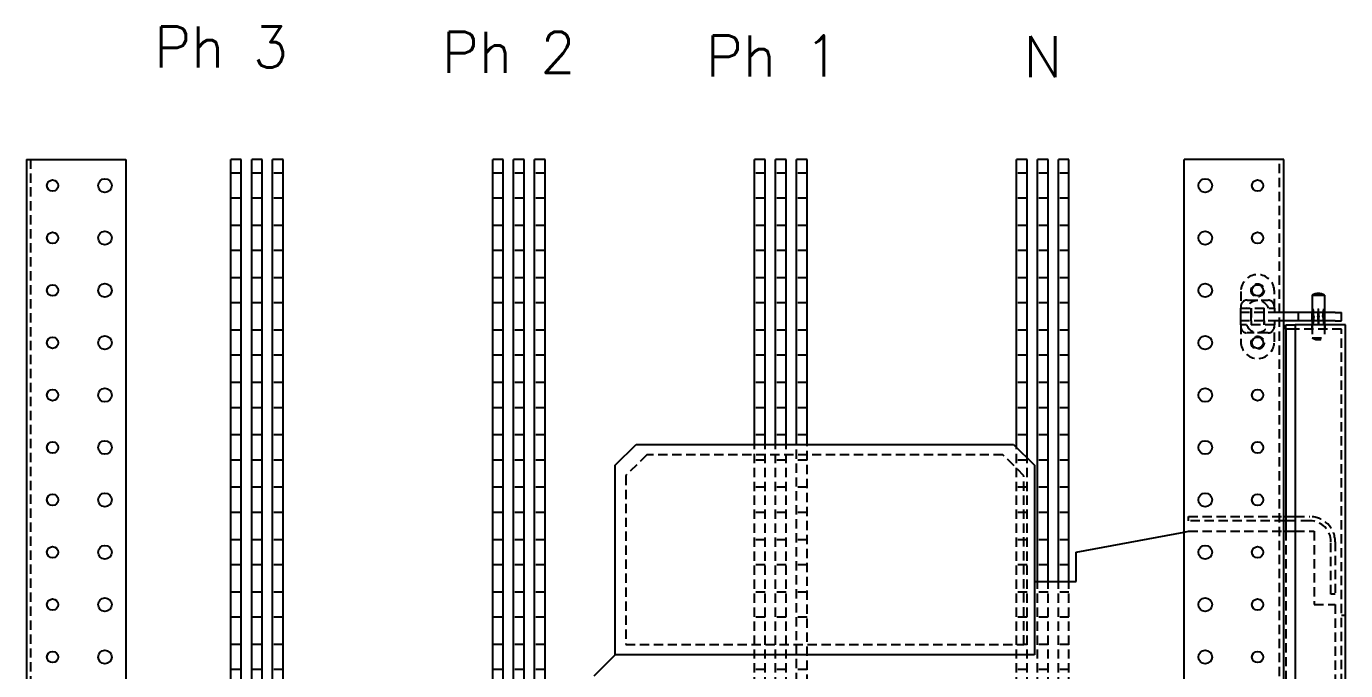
# Model space of a CAD drawing. Header units: millimetres. Extents: x -116965 to 323937, y 291661 to 566926.
# Drawn here: x -12152.3 to -11702.7, y 326421.8 to 326641.4 of the extents above; entities that cross this region are included whole.
import ezdxf
from ezdxf.enums import TextEntityAlignment as Align

# ---------------------------------------------------------------- set-up
doc = ezdxf.new("R2010")
doc.units = ezdxf.units.MM
doc.linetypes.add('HIDDEN2', pattern=[4.7625, 3.175, -1.5875])
doc.layers.get('0').update_dxf_attribs({"lineweight": 18})
doc.layers.add('ALPHA', color=255, linetype='Continuous')
doc.layers.add('Pointille_Court', color=40, linetype='HIDDEN2', lineweight=25)
doc.styles.add('SCH_1', font='romans.shx')

msp = doc.modelspace()

# ---------------------------------------------------------------- linework, layer by layer
at = {"layer": 'ALPHA'}
for p, q in [((-12152.301211, 326596.090376), (-12118.372639, 326596.090376)), ((-12152.301211, 326596.090376), (-12152.301211, 325881.804662)), ((-12118.372639, 326596.090376), (-12118.372639, 325881.804662)), ((-12082.658354, 326301.268947), (-12082.658354, 326596.090376)), ((-12079.086925, 326596.090376), (-12082.658354, 326596.090376)), ((-12079.086925, 326301.268947), (-12079.086925, 326596.090376)), ((-12071.944068, 326596.090376), (-12075.515496, 326596.090376)), ((-12075.515496, 326301.268947), (-12075.515496, 326596.090376)), ((-12071.944068, 326301.268947), (-12071.944068, 326596.090376)), ((-12064.801211, 326596.090376), (-12068.372639, 326596.090376)), ((-12068.372639, 326301.268947), (-12068.372639, 326596.090376)), ((-12064.801211, 326301.268947), (-12064.801211, 326596.090376)), ((-11989.801211, 326596.090376), (-11993.372639, 326596.090376)), ((-11993.372639, 326377.161805), (-11993.372639, 326596.090376)), ((-11989.801211, 326377.161805), (-11989.801211, 326596.090376)), ((-11986.229782, 326377.161805), (-11986.229782, 326596.090376)), ((-11982.658354, 326596.090376), (-11986.229782, 326596.090376)), ((-11982.658354, 326377.161805), (-11982.658354, 326596.090376)), ((-11979.086925, 326408.590376), (-11979.086925, 326596.090376)), ((-11975.515496, 326596.090376), (-11979.086925, 326596.090376)), ((-11975.515496, 326408.590376), (-11975.515496, 326596.090376)), ((-11904.086925, 326498.947519), (-11904.086925, 326596.090376)), ((-11900.515496, 326596.090376), (-11904.086925, 326596.090376)), ((-11900.515496, 326498.947519), (-11900.515496, 326596.090376)), ((-11893.372639, 326596.090376), (-11896.944068, 326596.090376)), ((-11896.944068, 326498.947519), (-11896.944068, 326596.090376)), ((-11893.372639, 326498.947519), (-11893.372639, 326596.090376)), ((-11889.801211, 326498.947519), (-11889.801211, 326596.090376)), ((-11886.229782, 326596.090376), (-11889.801211, 326596.090376)), ((-11886.229782, 326498.947519), (-11886.229782, 326596.090376)), ((-11811.229782, 326596.090376), (-11814.801211, 326596.090376)), ((-11814.801211, 326497.87609), (-11814.801211, 326596.090376)), ((-11811.229782, 326494.304662), (-11811.229782, 326596.090376)), ((-11804.086925, 326596.090376), (-11807.658354, 326596.090376)), ((-11807.658354, 326452.161805), (-11807.658354, 326596.090376)), ((-11804.086925, 326452.161805), (-11804.086925, 326596.090376)), ((-11800.515496, 326452.161805), (-11800.515496, 326596.090376)), ((-11796.944068, 326596.090376), (-11800.515496, 326596.090376)), ((-11796.944068, 326452.161805), (-11796.944068, 326596.090376)), ((-11757.658354, 325881.804662), (-11757.658354, 326596.090376)), ((-11723.729782, 326596.090376), (-11757.658354, 326596.090376)), ((-11723.729782, 325881.804662), (-11723.729782, 326596.090376)), ((-11714.086925, 326549.804662), (-11714.086925, 326543.947519)), ((-11714.086925, 326549.804662), (-11709.801211, 326549.804662)), ((-11709.801211, 326549.804662), (-11709.801211, 326543.947519)), ((-11718.729782, 326543.947519), (-11723.729782, 326543.947519)), ((-11718.729782, 326541.090376), (-11723.729782, 326541.090376)), ((-11723.015496, 326538.233233), (-11723.015496, 326539.661805)), ((-11723.015496, 326539.661805), (-11719.801211, 326539.661805)), ((-11702.658354, 326539.661805), (-11719.801211, 326539.661805)), ((-11719.801211, 326539.661805), (-11719.801211, 326116.090376)), ((-11718.729782, 326541.090376), (-11718.729782, 326543.947519)), ((-11706.229782, 326543.947519), (-11718.729782, 326543.947519)), ((-11706.229782, 326541.090376), (-11718.729782, 326541.090376)), ((-11714.086925, 326541.090376), (-11714.086925, 326539.661805)), ((-11709.801211, 326541.090376), (-11709.801211, 326539.661805)), ((-11706.229782, 326543.947519), (-11704.086925, 326543.947519)), ((-11706.229782, 326541.090376), (-11704.086925, 326541.090376)), ((-11704.086925, 326541.090376), (-11704.086925, 326543.947519)), ((-11702.658354, 326116.090376), (-11702.658354, 326539.661805)), ((-11723.015496, 326538.233233), (-11723.015496, 326474.304662)), ((-11719.801211, 326538.233233), (-11723.015496, 326538.233233)), ((-11951.586925, 326491.804662), (-11944.444068, 326498.947519)), ((-11944.444068, 326498.947519), (-11815.872639, 326498.947519)), ((-11815.872639, 326498.947519), (-11808.729782, 326491.804662)), ((-11951.586925, 326427.161805), (-11951.586925, 326491.804662)), ((-11808.729782, 326491.804662), (-11808.729782, 326427.161805)), ((-11723.729782, 326474.304662), (-11719.801211, 326474.304662)), ((-11719.801211, 326472.87609), (-11723.729782, 326472.87609)), ((-11723.015496, 326472.87609), (-11723.015496, 326469.304662)), ((-11794.444068, 326462.161805), (-11757.658354, 326469.037639)), ((-11723.729782, 326469.304662), (-11719.801211, 326469.304662)), ((-11794.444068, 326452.161805), (-11794.444068, 326462.161805)), ((-11808.729782, 326452.161805), (-11794.444068, 326452.161805)), ((-11958.729782, 326420.018947), (-11951.586925, 326427.161805)), ((-11808.729782, 326427.161805), (-11951.586925, 326427.161805))]:
    msp.add_line(p, q, dxfattribs=at)
for centre, radius in [((-12125.515496, 326587.161805), 2.321429), ((-11750.515496, 326587.161805), 2.321429), ((-12143.372639, 326587.161805), 1.928571), ((-11732.658354, 326587.161805), 1.928571), ((-12143.372639, 326569.304662), 1.928571), ((-12125.515496, 326569.304662), 2.321429), ((-11750.515496, 326569.304662), 2.321429), ((-11732.658354, 326569.304662), 1.928571), ((-12143.372639, 326551.447519), 1.928571), ((-12125.515496, 326551.447519), 2.321429), ((-11750.515496, 326551.447519), 2.321429), ((-11732.658354, 326551.447519), 1.928571), ((-12143.372639, 326533.590376), 1.928571), ((-12125.515496, 326533.590376), 2.321429), ((-11750.515496, 326533.590376), 2.321429), ((-11732.658354, 326533.590376), 1.928571), ((-12143.372639, 326515.733233), 1.928571), ((-12125.515496, 326515.733233), 2.321429), ((-11750.515496, 326515.733233), 2.321429), ((-11732.658354, 326515.733233), 1.928571), ((-12143.372639, 326497.87609), 1.928571), ((-12125.515496, 326497.87609), 2.321429), ((-11750.515496, 326497.87609), 2.321429), ((-11732.658354, 326497.87609), 1.928571), ((-12143.372639, 326480.018947), 1.928571), ((-12125.515496, 326480.018947), 2.321429), ((-11750.515496, 326480.018947), 2.321429), ((-11732.658354, 326480.018947), 1.928571), ((-12143.372639, 326462.161805), 1.928571), ((-12125.515496, 326462.161805), 2.321429), ((-11750.515496, 326462.161805), 2.321429), ((-11732.658354, 326462.161805), 1.928571), ((-12143.372639, 326444.304662), 1.928571), ((-12125.515496, 326444.304662), 2.321429), ((-11750.515496, 326444.304662), 2.321429), ((-11732.658354, 326444.304662), 1.928571), ((-12143.372639, 326426.447519), 1.928571), ((-12125.515496, 326426.447519), 2.321429), ((-11750.515496, 326426.447519), 2.321429), ((-11732.658354, 326426.447519), 1.928571)]:
    msp.add_circle(centre, radius, dxfattribs=at)
msp.add_arc((-11711.944068, 326546.072519), 4.303571, 60.13716564, 119.86283436, dxfattribs=at)
for centre, major_axis, ratio, start_param, end_param in [((-11711.944068, 326529.530491), (0.178496, -27.382401), 0.0779847629, 4.1053954977, 4.1573938823), ((-11711.944068, 326529.530491), (-1.940249, 27.382328), 0.0332164699, 0.9619575598, 1.0139559445), ((-11711.944068, 326529.530491), (1.940249, 27.382328), 0.0332164699, 5.2692293627, 5.3212277474), ((-11711.944068, 326529.530491), (-0.178496, -27.382401), 0.0779847629, 2.1257914248, 2.1777898095), ((-11711.944068, 326555.507404), (0.178496, 27.382401), 0.0779847629, 2.1257914248, 2.1777898095), ((-11711.944068, 326555.507404), (-1.940249, -27.382328), 0.0332164699, 5.2692293627, 5.3212277474), ((-11711.944068, 326555.507404), (1.940249, -27.382328), 0.0332164699, 0.9619575598, 1.0139559445), ((-11711.944068, 326555.507404), (-0.178496, 27.382401), 0.0779847629, 4.1053954977, 4.1573938823)]:
    msp.add_ellipse(centre, major_axis=major_axis, ratio=ratio, start_param=start_param, end_param=end_param, dxfattribs=at)
at = {"layer": 'Pointille_Court'}
for p, q in [((-12150.872639, 326596.090376), (-12150.872639, 325881.804662)), ((-11725.158354, 325881.804662), (-11725.158354, 326596.090376)), ((-12079.086925, 326591.447519), (-12082.658354, 326591.447519)), ((-12071.944068, 326591.447519), (-12075.515496, 326591.447519)), ((-12064.801211, 326591.447519), (-12068.372639, 326591.447519)), ((-11989.801211, 326591.447519), (-11993.372639, 326591.447519)), ((-11982.658354, 326591.447519), (-11986.229782, 326591.447519)), ((-11975.515496, 326591.447519), (-11979.086925, 326591.447519)), ((-11900.515496, 326591.447519), (-11904.086925, 326591.447519)), ((-11893.372639, 326591.447519), (-11896.944068, 326591.447519)), ((-11886.229782, 326591.447519), (-11889.801211, 326591.447519)), ((-11811.229782, 326591.447519), (-11814.801211, 326591.447519)), ((-11804.086925, 326591.447519), (-11807.658354, 326591.447519)), ((-11796.944068, 326591.447519), (-11800.515496, 326591.447519)), ((-12079.086925, 326582.87609), (-12082.658354, 326582.87609)), ((-12071.944068, 326582.87609), (-12075.515496, 326582.87609)), ((-12064.801211, 326582.87609), (-12068.372639, 326582.87609)), ((-11989.801211, 326582.87609), (-11993.372639, 326582.87609)), ((-11982.658354, 326582.87609), (-11986.229782, 326582.87609)), ((-11975.515496, 326582.87609), (-11979.086925, 326582.87609)), ((-11900.515496, 326582.87609), (-11904.086925, 326582.87609)), ((-11893.372639, 326582.87609), (-11896.944068, 326582.87609)), ((-11886.229782, 326582.87609), (-11889.801211, 326582.87609)), ((-11811.229782, 326582.87609), (-11814.801211, 326582.87609)), ((-11804.086925, 326582.87609), (-11807.658354, 326582.87609)), ((-11796.944068, 326582.87609), (-11800.515496, 326582.87609)), ((-12079.086925, 326573.590376), (-12082.658354, 326573.590376)), ((-12071.944068, 326573.590376), (-12075.515496, 326573.590376)), ((-12064.801211, 326573.590376), (-12068.372639, 326573.590376)), ((-11989.801211, 326573.590376), (-11993.372639, 326573.590376)), ((-11982.658354, 326573.590376), (-11986.229782, 326573.590376)), ((-11975.515496, 326573.590376), (-11979.086925, 326573.590376)), ((-11900.515496, 326573.590376), (-11904.086925, 326573.590376)), ((-11893.372639, 326573.590376), (-11896.944068, 326573.590376)), ((-11886.229782, 326573.590376), (-11889.801211, 326573.590376)), ((-11811.229782, 326573.590376), (-11814.801211, 326573.590376)), ((-11804.086925, 326573.590376), (-11807.658354, 326573.590376)), ((-11796.944068, 326573.590376), (-11800.515496, 326573.590376)), ((-12079.086925, 326565.018947), (-12082.658354, 326565.018947)), ((-12071.944068, 326565.018947), (-12075.515496, 326565.018947)), ((-12064.801211, 326565.018947), (-12068.372639, 326565.018947)), ((-11989.801211, 326565.018947), (-11993.372639, 326565.018947)), ((-11982.658354, 326565.018947), (-11986.229782, 326565.018947)), ((-11975.515496, 326565.018947), (-11979.086925, 326565.018947)), ((-11900.515496, 326565.018947), (-11904.086925, 326565.018947)), ((-11893.372639, 326565.018947), (-11896.944068, 326565.018947)), ((-11886.229782, 326565.018947), (-11889.801211, 326565.018947)), ((-11811.229782, 326565.018947), (-11814.801211, 326565.018947)), ((-11804.086925, 326565.018947), (-11807.658354, 326565.018947)), ((-11796.944068, 326565.018947), (-11800.515496, 326565.018947)), ((-12079.086925, 326555.733233), (-12082.658354, 326555.733233)), ((-12071.944068, 326555.733233), (-12075.515496, 326555.733233)), ((-12064.801211, 326555.733233), (-12068.372639, 326555.733233)), ((-11989.801211, 326555.733233), (-11993.372639, 326555.733233)), ((-11982.658354, 326555.733233), (-11986.229782, 326555.733233)), ((-11975.515496, 326555.733233), (-11979.086925, 326555.733233)), ((-11900.515496, 326555.733233), (-11904.086925, 326555.733233)), ((-11893.372639, 326555.733233), (-11896.944068, 326555.733233)), ((-11886.229782, 326555.733233), (-11889.801211, 326555.733233)), ((-11811.229782, 326555.733233), (-11814.801211, 326555.733233)), ((-11804.086925, 326555.733233), (-11807.658354, 326555.733233)), ((-11796.944068, 326555.733233), (-11800.515496, 326555.733233)), ((-11738.372639, 326551.090376), (-11738.372639, 326545.37609)), ((-11726.944068, 326545.37609), (-11726.944068, 326551.090376)), ((-12079.086925, 326547.161805), (-12082.658354, 326547.161805)), ((-12071.944068, 326547.161805), (-12075.515496, 326547.161805)), ((-12064.801211, 326547.161805), (-12068.372639, 326547.161805)), ((-11989.801211, 326547.161805), (-11993.372639, 326547.161805)), ((-11982.658354, 326547.161805), (-11986.229782, 326547.161805)), ((-11975.515496, 326547.161805), (-11979.086925, 326547.161805)), ((-11900.515496, 326547.161805), (-11904.086925, 326547.161805)), ((-11893.372639, 326547.161805), (-11896.944068, 326547.161805)), ((-11886.229782, 326547.161805), (-11889.801211, 326547.161805)), ((-11811.229782, 326547.161805), (-11814.801211, 326547.161805)), ((-11804.086925, 326547.161805), (-11807.658354, 326547.161805)), ((-11796.944068, 326547.161805), (-11800.515496, 326547.161805)), ((-11738.372639, 326545.37609), (-11726.944068, 326545.37609)), ((-11738.372639, 326543.947519), (-11738.372639, 326545.37609)), ((-11736.229782, 326548.090376), (-11729.086925, 326548.090376)), ((-11734.872639, 326543.947519), (-11734.872639, 326545.37609)), ((-11734.801211, 326545.37609), (-11734.801211, 326539.661805)), ((-11730.515496, 326545.37609), (-11730.515496, 326539.661805)), ((-11730.444068, 326543.947519), (-11730.444068, 326545.37609)), ((-11726.944068, 326545.37609), (-11726.944068, 326543.947519)), ((-11713.488426, 326542.518947), (-11713.799837, 326545.137995)), ((-11711.944068, 326542.518947), (-11711.944068, 326545.137995)), ((-11710.39971, 326542.518947), (-11710.088299, 326545.137995)), ((-11738.372639, 326541.090376), (-11738.372639, 326543.947519)), ((-11725.872639, 326543.947519), (-11738.372639, 326543.947519)), ((-11725.872639, 326541.090376), (-11738.372639, 326541.090376)), ((-11738.372639, 326539.661805), (-11738.372639, 326541.090376)), ((-11738.372639, 326539.661805), (-11738.372639, 326533.947519)), ((-11726.944068, 326539.661805), (-11738.372639, 326539.661805)), ((-11734.872639, 326541.090376), (-11734.872639, 326543.947519)), ((-11734.872639, 326541.090376), (-11734.872639, 326539.661805)), ((-11730.444068, 326541.090376), (-11730.444068, 326543.947519)), ((-11730.444068, 326541.090376), (-11730.444068, 326539.661805)), ((-11726.944068, 326541.090376), (-11726.944068, 326539.661805)), ((-11726.944068, 326533.947519), (-11726.944068, 326539.661805)), ((-11723.729782, 326543.947519), (-11725.872639, 326543.947519)), ((-11723.729782, 326541.090376), (-11725.872639, 326541.090376)), ((-11714.158354, 326539.661805), (-11714.158354, 326538.233233)), ((-11714.086925, 326541.090376), (-11714.086925, 326543.947519)), ((-11714.086925, 326543.947519), (-11714.086925, 326541.090376)), ((-11714.086925, 326539.661805), (-11714.086925, 326535.233233)), ((-11713.488426, 326542.518947), (-11713.909877, 326542.5664)), ((-11713.909877, 326542.471495), (-11713.488426, 326542.518947)), ((-11713.908195, 326542.518947), (-11713.668109, 326542.518947)), ((-11713.488426, 326542.518947), (-11713.906499, 326542.566529)), ((-11713.488426, 326542.518947), (-11713.906499, 326542.471365)), ((-11713.488426, 326542.518947), (-11713.799837, 326539.8999)), ((-11713.670619, 326542.566529), (-11713.488426, 326542.518947)), ((-11713.670619, 326542.471365), (-11713.488426, 326542.518947)), ((-11713.488426, 326542.518947), (-11713.668109, 326542.518947)), ((-11713.665602, 326542.5664), (-11713.488426, 326542.518947)), ((-11713.488426, 326542.518947), (-11713.665602, 326542.471495)), ((-11712.188342, 326542.5664), (-11711.944068, 326542.518947)), ((-11711.944068, 326542.518947), (-11712.188342, 326542.471495)), ((-11711.944068, 326542.518947), (-11712.184153, 326542.518947)), ((-11712.179948, 326542.566529), (-11711.944068, 326542.518947)), ((-11712.179948, 326542.471365), (-11711.944068, 326542.518947)), ((-11711.944068, 326542.518947), (-11711.708188, 326542.566529)), ((-11711.944068, 326542.518947), (-11711.699793, 326542.5664)), ((-11711.944068, 326542.518947), (-11711.944068, 326539.8999)), ((-11711.703982, 326542.518947), (-11711.944068, 326542.518947)), ((-11711.699793, 326542.471495), (-11711.944068, 326542.518947)), ((-11711.944068, 326542.518947), (-11711.708188, 326542.471365)), ((-11710.39971, 326542.518947), (-11710.217516, 326542.566529)), ((-11709.981637, 326542.566529), (-11710.39971, 326542.518947)), ((-11709.978259, 326542.5664), (-11710.39971, 326542.518947)), ((-11710.39971, 326542.518947), (-11710.222533, 326542.5664)), ((-11710.39971, 326542.518947), (-11710.088299, 326539.8999)), ((-11710.220026, 326542.518947), (-11710.39971, 326542.518947)), ((-11709.981637, 326542.471365), (-11710.39971, 326542.518947)), ((-11710.39971, 326542.518947), (-11709.978259, 326542.471495)), ((-11710.222533, 326542.471495), (-11710.39971, 326542.518947)), ((-11710.39971, 326542.518947), (-11710.217516, 326542.471365)), ((-11710.220026, 326542.518947), (-11709.979941, 326542.518947)), ((-11709.801211, 326541.090376), (-11709.801211, 326543.947519)), ((-11709.801211, 326543.947519), (-11709.801211, 326541.090376)), ((-11709.801211, 326539.661805), (-11709.801211, 326535.233233)), ((-11709.729782, 326539.661805), (-11709.729782, 326538.233233)), ((-12079.086925, 326537.87609), (-12082.658354, 326537.87609)), ((-12071.944068, 326537.87609), (-12075.515496, 326537.87609)), ((-12064.801211, 326537.87609), (-12068.372639, 326537.87609)), ((-11989.801211, 326537.87609), (-11993.372639, 326537.87609)), ((-11982.658354, 326537.87609), (-11986.229782, 326537.87609)), ((-11975.515496, 326537.87609), (-11979.086925, 326537.87609)), ((-11900.515496, 326537.87609), (-11904.086925, 326537.87609)), ((-11893.372639, 326537.87609), (-11896.944068, 326537.87609)), ((-11886.229782, 326537.87609), (-11889.801211, 326537.87609)), ((-11811.229782, 326537.87609), (-11814.801211, 326537.87609)), ((-11804.086925, 326537.87609), (-11807.658354, 326537.87609)), ((-11796.944068, 326537.87609), (-11800.515496, 326537.87609)), ((-11729.086925, 326536.947519), (-11736.229782, 326536.947519)), ((-11704.086925, 326538.233233), (-11719.801211, 326538.233233)), ((-11714.086925, 326535.233233), (-11709.801211, 326535.233233)), ((-11704.086925, 326117.518947), (-11704.086925, 326538.233233)), ((-12079.086925, 326529.304662), (-12082.658354, 326529.304662)), ((-12071.944068, 326529.304662), (-12075.515496, 326529.304662)), ((-12064.801211, 326529.304662), (-12068.372639, 326529.304662)), ((-11989.801211, 326529.304662), (-11993.372639, 326529.304662)), ((-11982.658354, 326529.304662), (-11986.229782, 326529.304662)), ((-11975.515496, 326529.304662), (-11979.086925, 326529.304662)), ((-11900.515496, 326529.304662), (-11904.086925, 326529.304662)), ((-11893.372639, 326529.304662), (-11896.944068, 326529.304662)), ((-11886.229782, 326529.304662), (-11889.801211, 326529.304662)), ((-11811.229782, 326529.304662), (-11814.801211, 326529.304662)), ((-11804.086925, 326529.304662), (-11807.658354, 326529.304662)), ((-11796.944068, 326529.304662), (-11800.515496, 326529.304662)), ((-12079.086925, 326520.018947), (-12082.658354, 326520.018947)), ((-12071.944068, 326520.018947), (-12075.515496, 326520.018947)), ((-12064.801211, 326520.018947), (-12068.372639, 326520.018947)), ((-11989.801211, 326520.018947), (-11993.372639, 326520.018947)), ((-11982.658354, 326520.018947), (-11986.229782, 326520.018947)), ((-11975.515496, 326520.018947), (-11979.086925, 326520.018947)), ((-11900.515496, 326520.018947), (-11904.086925, 326520.018947)), ((-11893.372639, 326520.018947), (-11896.944068, 326520.018947)), ((-11886.229782, 326520.018947), (-11889.801211, 326520.018947)), ((-11811.229782, 326520.018947), (-11814.801211, 326520.018947)), ((-11804.086925, 326520.018947), (-11807.658354, 326520.018947)), ((-11796.944068, 326520.018947), (-11800.515496, 326520.018947)), ((-12079.086925, 326511.447519), (-12082.658354, 326511.447519)), ((-12071.944068, 326511.447519), (-12075.515496, 326511.447519)), ((-12064.801211, 326511.447519), (-12068.372639, 326511.447519)), ((-11989.801211, 326511.447519), (-11993.372639, 326511.447519)), ((-11982.658354, 326511.447519), (-11986.229782, 326511.447519)), ((-11975.515496, 326511.447519), (-11979.086925, 326511.447519)), ((-11900.515496, 326511.447519), (-11904.086925, 326511.447519)), ((-11893.372639, 326511.447519), (-11896.944068, 326511.447519)), ((-11886.229782, 326511.447519), (-11889.801211, 326511.447519)), ((-11811.229782, 326511.447519), (-11814.801211, 326511.447519)), ((-11804.086925, 326511.447519), (-11807.658354, 326511.447519)), ((-11796.944068, 326511.447519), (-11800.515496, 326511.447519)), ((-12079.086925, 326502.161805), (-12082.658354, 326502.161805)), ((-12071.944068, 326502.161805), (-12075.515496, 326502.161805)), ((-12064.801211, 326502.161805), (-12068.372639, 326502.161805)), ((-11989.801211, 326502.161805), (-11993.372639, 326502.161805)), ((-11982.658354, 326502.161805), (-11986.229782, 326502.161805)), ((-11975.515496, 326502.161805), (-11979.086925, 326502.161805)), ((-11900.515496, 326502.161805), (-11904.086925, 326502.161805)), ((-11893.372639, 326502.161805), (-11896.944068, 326502.161805)), ((-11886.229782, 326502.161805), (-11889.801211, 326502.161805)), ((-11811.229782, 326502.161805), (-11814.801211, 326502.161805)), ((-11804.086925, 326502.161805), (-11807.658354, 326502.161805)), ((-11796.944068, 326502.161805), (-11800.515496, 326502.161805)), ((-11940.872639, 326495.37609), (-11948.015496, 326488.233233)), ((-11819.444068, 326495.37609), (-11940.872639, 326495.37609)), ((-11904.086925, 326149.661805), (-11904.086925, 326498.947519)), ((-11900.515496, 326149.661805), (-11900.515496, 326498.947519)), ((-11896.944068, 326149.661805), (-11896.944068, 326498.947519)), ((-11893.372639, 326149.661805), (-11893.372639, 326498.947519)), ((-11889.801211, 326170.197519), (-11889.801211, 326498.947519)), ((-11886.229782, 326169.669232), (-11886.229782, 326498.947519)), ((-11812.301211, 326488.233233), (-11819.444068, 326495.37609)), ((-11814.801211, 326149.661805), (-11814.801211, 326497.87609)), ((-12079.086925, 326493.590376), (-12082.658354, 326493.590376)), ((-12071.944068, 326493.590376), (-12075.515496, 326493.590376)), ((-12064.801211, 326493.590376), (-12068.372639, 326493.590376)), ((-11989.801211, 326493.590376), (-11993.372639, 326493.590376)), ((-11982.658354, 326493.590376), (-11986.229782, 326493.590376)), ((-11975.515496, 326493.590376), (-11979.086925, 326493.590376)), ((-11900.515496, 326493.590376), (-11904.086925, 326493.590376)), ((-11893.372639, 326493.590376), (-11896.944068, 326493.590376)), ((-11886.229782, 326493.590376), (-11889.801211, 326493.590376)), ((-11811.229782, 326493.590376), (-11814.801211, 326493.590376)), ((-11811.229782, 326149.661805), (-11811.229782, 326494.304662)), ((-11804.086925, 326493.590376), (-11807.658354, 326493.590376)), ((-11796.944068, 326493.590376), (-11800.515496, 326493.590376)), ((-11948.015496, 326488.233233), (-11948.015496, 326430.733233)), ((-11812.301211, 326430.733233), (-11812.301211, 326488.233233)), ((-12079.086925, 326484.304662), (-12082.658354, 326484.304662)), ((-12071.944068, 326484.304662), (-12075.515496, 326484.304662)), ((-12064.801211, 326484.304662), (-12068.372639, 326484.304662)), ((-11989.801211, 326484.304662), (-11993.372639, 326484.304662)), ((-11982.658354, 326484.304662), (-11986.229782, 326484.304662)), ((-11975.515496, 326484.304662), (-11979.086925, 326484.304662)), ((-11900.515496, 326484.304662), (-11904.086925, 326484.304662)), ((-11893.372639, 326484.304662), (-11896.944068, 326484.304662)), ((-11886.229782, 326484.304662), (-11889.801211, 326484.304662)), ((-11811.229782, 326484.304662), (-11814.801211, 326484.304662)), ((-11804.086925, 326484.304662), (-11807.658354, 326484.304662)), ((-11796.944068, 326484.304662), (-11800.515496, 326484.304662)), ((-12079.086925, 326475.733233), (-12082.658354, 326475.733233)), ((-12071.944068, 326475.733233), (-12075.515496, 326475.733233)), ((-12064.801211, 326475.733233), (-12068.372639, 326475.733233)), ((-11989.801211, 326475.733233), (-11993.372639, 326475.733233)), ((-11982.658354, 326475.733233), (-11986.229782, 326475.733233)), ((-11975.515496, 326475.733233), (-11979.086925, 326475.733233)), ((-11900.515496, 326475.733233), (-11904.086925, 326475.733233)), ((-11893.372639, 326475.733233), (-11896.944068, 326475.733233)), ((-11886.229782, 326475.733233), (-11889.801211, 326475.733233)), ((-11811.229782, 326475.733233), (-11814.801211, 326475.733233)), ((-11804.086925, 326475.733233), (-11807.658354, 326475.733233)), ((-11796.944068, 326475.733233), (-11800.515496, 326475.733233)), ((-11756.229782, 326474.304662), (-11723.729782, 326474.304662)), ((-11756.229782, 326472.87609), (-11756.229782, 326474.304662)), ((-11723.729782, 326472.87609), (-11756.229782, 326472.87609)), ((-11723.015496, 326474.304662), (-11723.015496, 326472.87609)), ((-11719.801211, 326474.304662), (-11714.801211, 326474.304662)), ((-11714.801211, 326472.87609), (-11719.801211, 326472.87609)), ((-11757.658354, 326469.037639), (-11756.229782, 326469.304662)), ((-11756.229782, 326469.304662), (-11723.729782, 326469.304662)), ((-11723.015496, 326469.304662), (-11723.015496, 326185.37609)), ((-11719.801211, 326469.304662), (-11713.372639, 326469.304662)), ((-11713.372639, 326469.304662), (-11713.372639, 326444.304662)), ((-12079.086925, 326466.447519), (-12082.658354, 326466.447519)), ((-12071.944068, 326466.447519), (-12075.515496, 326466.447519)), ((-12064.801211, 326466.447519), (-12068.372639, 326466.447519)), ((-11989.801211, 326466.447519), (-11993.372639, 326466.447519)), ((-11982.658354, 326466.447519), (-11986.229782, 326466.447519)), ((-11975.515496, 326466.447519), (-11979.086925, 326466.447519)), ((-11900.515496, 326466.447519), (-11904.086925, 326466.447519)), ((-11893.372639, 326466.447519), (-11896.944068, 326466.447519)), ((-11886.229782, 326466.447519), (-11889.801211, 326466.447519)), ((-11811.229782, 326466.447519), (-11814.801211, 326466.447519)), ((-11804.086925, 326466.447519), (-11807.658354, 326466.447519)), ((-11796.944068, 326466.447519), (-11800.515496, 326466.447519)), ((-11707.658354, 326447.87609), (-11707.658354, 326465.733233)), ((-11706.229782, 326465.733233), (-11706.229782, 326447.87609)), ((-12079.086925, 326457.87609), (-12082.658354, 326457.87609)), ((-12071.944068, 326457.87609), (-12075.515496, 326457.87609)), ((-12064.801211, 326457.87609), (-12068.372639, 326457.87609)), ((-11989.801211, 326457.87609), (-11993.372639, 326457.87609)), ((-11982.658354, 326457.87609), (-11986.229782, 326457.87609)), ((-11975.515496, 326457.87609), (-11979.086925, 326457.87609)), ((-11900.515496, 326457.87609), (-11904.086925, 326457.87609)), ((-11893.372639, 326457.87609), (-11896.944068, 326457.87609)), ((-11886.229782, 326457.87609), (-11889.801211, 326457.87609)), ((-11811.229782, 326457.87609), (-11814.801211, 326457.87609)), ((-11804.086925, 326457.87609), (-11807.658354, 326457.87609)), ((-11796.944068, 326457.87609), (-11800.515496, 326457.87609)), ((-11807.658354, 326149.661805), (-11807.658354, 326452.161805)), ((-11804.086925, 326149.661805), (-11804.086925, 326452.161805)), ((-11800.515496, 326149.661805), (-11800.515496, 326452.161805)), ((-11796.944068, 326149.661805), (-11796.944068, 326452.161805)), ((-12079.086925, 326448.590376), (-12082.658354, 326448.590376)), ((-12071.944068, 326448.590376), (-12075.515496, 326448.590376)), ((-12064.801211, 326448.590376), (-12068.372639, 326448.590376)), ((-11989.801211, 326448.590376), (-11993.372639, 326448.590376)), ((-11982.658354, 326448.590376), (-11986.229782, 326448.590376)), ((-11975.515496, 326448.590376), (-11979.086925, 326448.590376)), ((-11900.515496, 326448.590376), (-11904.086925, 326448.590376)), ((-11893.372639, 326448.590376), (-11896.944068, 326448.590376)), ((-11886.229782, 326448.590376), (-11889.801211, 326448.590376)), ((-11811.229782, 326448.590376), (-11814.801211, 326448.590376)), ((-11804.086925, 326448.590376), (-11807.658354, 326448.590376)), ((-11796.944068, 326448.590376), (-11800.515496, 326448.590376)), ((-11706.229782, 326447.87609), (-11707.658354, 326447.87609)), ((-11713.372639, 326444.304662), (-11706.229782, 326444.304662)), ((-11706.229782, 326444.304662), (-11706.229782, 326185.37609)), ((-11704.086925, 326440.733233), (-11702.658354, 326440.733233)), ((-12079.086925, 326440.018947), (-12082.658354, 326440.018947)), ((-12071.944068, 326440.018947), (-12075.515496, 326440.018947)), ((-12064.801211, 326440.018947), (-12068.372639, 326440.018947)), ((-11989.801211, 326440.018947), (-11993.372639, 326440.018947)), ((-11982.658354, 326440.018947), (-11986.229782, 326440.018947)), ((-11975.515496, 326440.018947), (-11979.086925, 326440.018947)), ((-11900.515496, 326440.018947), (-11904.086925, 326440.018947)), ((-11893.372639, 326440.018947), (-11896.944068, 326440.018947)), ((-11886.229782, 326440.018947), (-11889.801211, 326440.018947)), ((-11811.229782, 326440.018947), (-11814.801211, 326440.018947)), ((-11804.086925, 326440.018947), (-11807.658354, 326440.018947)), ((-11796.944068, 326440.018947), (-11800.515496, 326440.018947)), ((-12079.086925, 326430.733233), (-12082.658354, 326430.733233)), ((-12071.944068, 326430.733233), (-12075.515496, 326430.733233)), ((-12064.801211, 326430.733233), (-12068.372639, 326430.733233)), ((-11989.801211, 326430.733233), (-11993.372639, 326430.733233)), ((-11982.658354, 326430.733233), (-11986.229782, 326430.733233)), ((-11975.515496, 326430.733233), (-11979.086925, 326430.733233)), ((-11948.015496, 326430.733233), (-11812.301211, 326430.733233)), ((-11811.229782, 326430.733233), (-11812.301211, 326430.733233)), ((-11804.086925, 326430.733233), (-11807.658354, 326430.733233)), ((-11796.944068, 326430.733233), (-11800.515496, 326430.733233)), ((-12079.086925, 326422.161805), (-12082.658354, 326422.161805)), ((-12071.944068, 326422.161805), (-12075.515496, 326422.161805)), ((-12064.801211, 326422.161805), (-12068.372639, 326422.161805)), ((-11989.801211, 326422.161805), (-11993.372639, 326422.161805)), ((-11982.658354, 326422.161805), (-11986.229782, 326422.161805)), ((-11975.515496, 326422.161805), (-11979.086925, 326422.161805)), ((-11900.515496, 326422.161805), (-11904.086925, 326422.161805)), ((-11893.372639, 326422.161805), (-11896.944068, 326422.161805)), ((-11886.229782, 326422.161805), (-11889.801211, 326422.161805)), ((-11811.229782, 326422.161805), (-11814.801211, 326422.161805)), ((-11804.086925, 326422.161805), (-11807.658354, 326422.161805)), ((-11796.944068, 326422.161805), (-11800.515496, 326422.161805))]:
    msp.add_line(p, q, dxfattribs=at)
for centre in [(-11732.658354, 326551.447519), (-11732.658354, 326533.590376)]:
    msp.add_circle(centre, 2.214286, dxfattribs=at)
for centre, radius, start, end in [((-11732.658354, 326551.090376), 5.714286, 0, 180), ((-11736.229782, 326545.947519), 2.142857, 90, 180), ((-11732.658354, 326543.92743), 4.020089, 21.12202138, 158.87797862), ((-11729.086925, 326545.947519), 2.142857, 0, 90), ((-11732.658354, 326541.110465), 4.020089, 201.12202138, 338.87797862), ((-11736.229782, 326539.090376), 2.142857, 180, 270), ((-11729.086925, 326539.090376), 2.142857, 270, 0), ((-11711.944068, 326538.965376), 4.303571, 240.13716564, 299.86283436), ((-11732.658354, 326533.947519), 5.714286, 180, 0), ((-11714.801211, 326465.733233), 8.571429, 0, 90), ((-11714.801211, 326465.733233), 7.142857, 0, 90)]:
    msp.add_arc(centre, radius, start, end, dxfattribs=at)
for centre, major_axis, ratio, start_param, end_param in [((-11711.944068, 326529.530491), (1.764181, 27.382292), 0.0444209743, 0.9671731361, 1.077473861), ((-11711.944068, 326529.530491), (-1.764181, 27.382292), 0.0444209743, 5.2057114462, 5.3160121711), ((-11711.944068, 326542.27411), (-2.142787, 0.255972), 0.0676868882, 5.8779727804, 5.8819151496), ((-11711.944068, 326555.507404), (0.178496, 27.382401), 0.0779847629, 2.0635467155, 2.0655141579), ((-11711.944068, 326529.530491), (0.178496, -27.382401), 0.0779847629, 4.2176711493, 4.2196385917), ((-11711.944068, 326542.763784), (2.142787, 0.255972), 0.0676868882, 3.5428628112, 3.5468051803), ((-11711.944068, 326529.530491), (0.178496, -27.382401), 0.0779847629, 4.1573938823, 4.2156962226), ((-11711.944068, 326555.507404), (0.178496, 27.382401), 0.0779847629, 2.0674890846, 2.1257914248), ((-11711.944068, 326529.530491), (-1.940249, 27.382328), 0.0332164699, 1.0139559445, 1.0722582847), ((-11711.944068, 326555.507404), (-1.940249, -27.382328), 0.0332164699, 5.2109270225, 5.2692293627), ((-11711.944068, 326542.27411), (-2.142787, 0.255972), 0.0676868882, 5.6534289616, 5.6573713307), ((-11711.944068, 326542.763784), (2.142787, 0.255972), 0.0676868882, 3.7674066301, 3.7713489992), ((-11711.944068, 326555.507404), (-1.940249, -27.382328), 0.0332164699, 5.2069846534, 5.2089520958), ((-11711.944068, 326529.530491), (-1.940249, 27.382328), 0.0332164699, 1.0742332114, 1.0762006538), ((-11711.944068, 326542.27411), (-2.142857, 0), 0.1372965938, 4.8226897053, 4.8266320744), ((-11711.944068, 326555.507404), (1.764181, -27.382292), 0.0444209743, 5.2017690771, 5.2037365195), ((-11711.944068, 326529.530491), (1.764181, 27.382292), 0.0444209743, 1.0794487877, 1.0814162301), ((-11711.944068, 326542.763784), (2.142857, 0), 0.1372965938, 4.5981458864, 4.6020882555), ((-11711.944068, 326555.507404), (1.764181, -27.382292), 0.0444209743, 5.2057114462, 5.3160121711), ((-11711.944068, 326555.507404), (-1.764181, -27.382292), 0.0444209743, 0.9671731361, 1.077473861), ((-11711.944068, 326542.27411), (-2.142857, 0), 0.1372965938, 4.5981458864, 4.6020882555), ((-11711.944068, 326542.763784), (2.142857, 0), 0.1372965938, 4.8226897053, 4.8266320744), ((-11711.944068, 326555.507404), (-1.764181, -27.382292), 0.0444209743, 1.0794487877, 1.0814162301), ((-11711.944068, 326529.530491), (-1.764181, 27.382292), 0.0444209743, 5.2017690771, 5.2037365195), ((-11711.944068, 326542.27411), (-2.142787, -0.255972), 0.0676868882, 3.7674066301, 3.7713489992), ((-11711.944068, 326555.507404), (1.940249, -27.382328), 0.0332164699, 1.0742332114, 1.0762006538), ((-11711.944068, 326529.530491), (1.940249, 27.382328), 0.0332164699, 5.2069846534, 5.2089520958), ((-11711.944068, 326542.763784), (2.142787, -0.255972), 0.0676868882, 5.6534289616, 5.6573713307), ((-11711.944068, 326529.530491), (1.940249, 27.382328), 0.0332164699, 5.2109270225, 5.2692293627), ((-11711.944068, 326555.507404), (1.940249, -27.382328), 0.0332164699, 1.0139559445, 1.0722582847), ((-11711.944068, 326529.530491), (-0.178496, -27.382401), 0.0779847629, 2.0674890846, 2.1257914248), ((-11711.944068, 326555.507404), (-0.178496, 27.382401), 0.0779847629, 4.1573938823, 4.2156962226), ((-11711.944068, 326542.27411), (-2.142787, -0.255972), 0.0676868882, 3.5428628112, 3.5468051803), ((-11711.944068, 326542.763784), (2.142787, -0.255972), 0.0676868882, 5.8779727804, 5.8819151496), ((-11711.944068, 326555.507404), (-0.178496, 27.382401), 0.0779847629, 4.2176711493, 4.2196385917), ((-11711.944068, 326529.530491), (-0.178496, -27.382401), 0.0779847629, 2.0635467155, 2.0655141579)]:
    msp.add_ellipse(centre, major_axis=major_axis, ratio=ratio, start_param=start_param, end_param=end_param, dxfattribs=at)

# ---------------------------------------------------------------- texts
at = {"style": 'SCH_1'}
for s, p in [('Ph 3', (-12085.930858, 326634.435671)), ('Ph 2', (-11987.916414, 326632.605804)), ('Ph 1', (-11897.903166, 326631.360332)), ('N', (-11805.889605, 326631.100112))]:
    msp.add_text(s, height=14, dxfattribs=at).set_placement(p, align=Align.MIDDLE)

doc.saveas('drawing.dxf')
